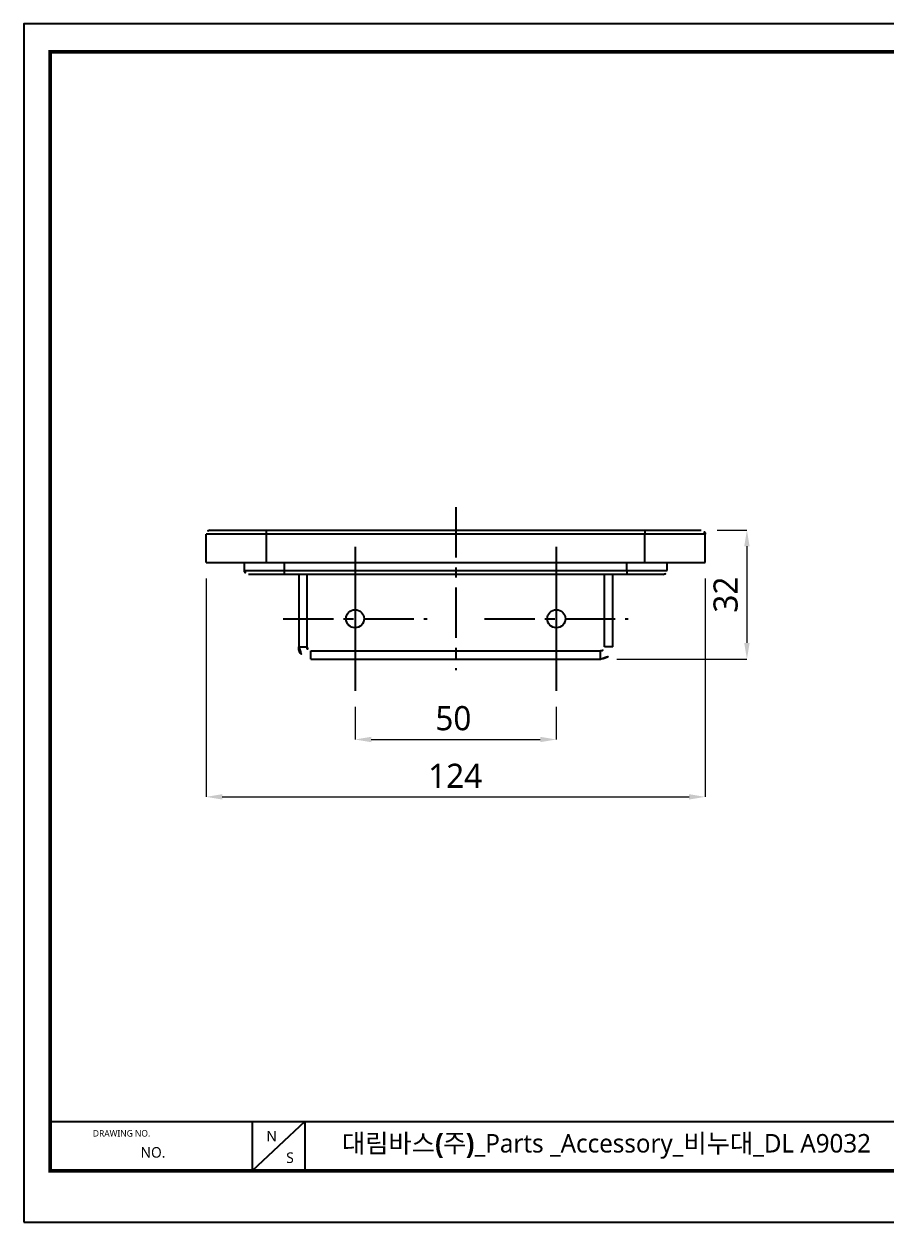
# Model space of a CAD drawing. Extents: x 16296660632 to 16296677436, y -37409619871 to -37409617652.
# Drawn here: x 16296677029.5 to 16296677243.7, y -37409617949.3 to -37409617651.7 of the extents above; entities that cross this region are included whole.
import ezdxf

# ---------------------------------------------------------------- set-up
doc = ezdxf.new("R2010")
doc.units = 0
doc.header["$LTSCALE"] = 10
doc.header["$MEASUREMENT"] = 0
doc.header["$PDMODE"] = 3
doc.header["$PDSIZE"] = -10
doc.linetypes.add('CENTER', pattern=[2, 1.25, -0.25, 0.25, -0.25])
doc.layers.get('0').update_dxf_attribs({"linetype": 'CONTINUOUS'})
doc.layers.get('DEFPOINTS').update_dxf_attribs({"linetype": 'CONTINUOUS'})
doc.styles.add('Daelim Dimension', font='')
doc.styles.get('Daelim Dimension').set_extended_font_data('NanumGothic')
doc.dimstyles.new('DEFAULT', dxfattribs={"dimscale": 2, "dimtxt": 2, "dimasz": 2, "dimexe": 0, "dimexo": 2, "dimgap": 1, "dimtad": 1, "dimdec": 1, "dimzin": 9, "dimdsep": 46, "dimtxsty": 'Daelim Dimension', "dimcen": 0.5, "dimclrd": 252, "dimclre": 252, "dimclrt": 3, "dimadec": 1, "dimazin": 0, "dimtfac": 1, "dimtdec": 1, "dimtix": 1, "dimtmove": 0, "dimatfit": 3, "dimfxl": 1, "dimtolj": 1, "dimtzin": 1, "dimlwd": 9, "dimlwe": 9, "dimarcsym": 0})

# ---------------------------------------------------------------- blocks, each defined once
blk = doc.blocks.new('*D0')
at = {"color": 5, "lineweight": 9, "transparency": 16777216}
for p, q in [((16296677111.79562, -37409617821.33984), (16296677111.79562, -37409617829.45266)), ((16296677161.79562, -37409617821.33984), (16296677161.79562, -37409617829.45266)), ((16296677115.79562, -37409617829.45266), (16296677157.79562, -37409617829.45266))]:
    blk.add_line(p, q, dxfattribs=at)
at = {"color": 5, "transparency": 16777216}
for points in [[(16296677115.79562, -37409617828.786), (16296677115.79562, -37409617830.11932), (16296677111.79562, -37409617829.45266)], [(16296677157.79562, -37409617828.786), (16296677157.79562, -37409617830.11932), (16296677161.79562, -37409617829.45266)]]:
    blk.add_solid(points, dxfattribs=at)
at = {"layer": 'DEFPOINTS', "color": 0, "transparency": 16777216}
for p in [(16296677111.79562, -37409617817.33984), (16296677161.79562, -37409617817.33984), (16296677161.79562, -37409617829.45266)]:
    blk.add_point(p, dxfattribs=at)
at = {"color": 7, "transparency": 16777216, "insert": (16296677136.21839, -37409617824.19515), "char_height": 6, "attachment_point": 5, "style": 'Daelim Dimension'}
blk.add_mtext('\\A1;50', dxfattribs=at)
blk = doc.blocks.new('*D1')
at = {"color": 5, "lineweight": 9, "transparency": 16777216}
for p, q in [((16296677201.79562, -37409617777.45924), (16296677209.1444, -37409617777.45924)), ((16296677209.1444, -37409617781.45924), (16296677209.1444, -37409617805.45924)), ((16296677176.79562, -37409617809.45924), (16296677209.1444, -37409617809.45924))]:
    blk.add_line(p, q, dxfattribs=at)
at = {"color": 5, "transparency": 16777216}
for points in [[(16296677208.47774, -37409617781.45924), (16296677209.81107, -37409617781.45924), (16296677209.1444, -37409617777.45924)], [(16296677208.47774, -37409617805.45924), (16296677209.81107, -37409617805.45924), (16296677209.1444, -37409617809.45924)]]:
    blk.add_solid(points, dxfattribs=at)
at = {"layer": 'DEFPOINTS', "color": 0, "transparency": 16777216}
for p in [(16296677197.79562, -37409617777.45924), (16296677172.79562, -37409617809.45924), (16296677209.1444, -37409617809.45924)]:
    blk.add_point(p, dxfattribs=at)
at = {"color": 7, "transparency": 16777216, "insert": (16296677203.87402, -37409617793.45924), "char_height": 6, "attachment_point": 5, "rotation": 90, "style": 'Daelim Dimension'}
blk.add_mtext('\\A1;32', dxfattribs=at)
blk = doc.blocks.new('*D5')
at = {"color": 5, "lineweight": 9, "transparency": 16777216}
for p, q in [((16296677074.79562, -37409617789.45924), (16296677074.79562, -37409617843.70306)), ((16296677198.79562, -37409617789.45924), (16296677198.79562, -37409617843.70306)), ((16296677078.79562, -37409617843.70306), (16296677194.79562, -37409617843.70306))]:
    blk.add_line(p, q, dxfattribs=at)
at = {"color": 5, "transparency": 16777216}
for points in [[(16296677078.79562, -37409617843.0364), (16296677078.79562, -37409617844.36973), (16296677074.79562, -37409617843.70306)], [(16296677194.79562, -37409617843.0364), (16296677194.79562, -37409617844.36973), (16296677198.79562, -37409617843.70306)]]:
    blk.add_solid(points, dxfattribs=at)
at = {"layer": 'DEFPOINTS', "color": 0, "transparency": 16777216}
for p in [(16296677074.79562, -37409617785.45924), (16296677198.79562, -37409617785.45924), (16296677198.79562, -37409617843.70306)]:
    blk.add_point(p, dxfattribs=at)
at = {"color": 7, "transparency": 16777216, "insert": (16296677136.66402, -37409617838.46701), "char_height": 6, "attachment_point": 5, "style": 'Daelim Dimension'}
blk.add_mtext('\\A1;124', dxfattribs=at)

msp = doc.modelspace()

# ---------------------------------------------------------------- linework, layer by layer
at = {"color": 1, "linetype": 'CENTER'}
for p, q in [((16296677136.79562, -37409617771.711617), (16296677136.79562, -37409617812.189934)), ((16296677111.79562, -37409617781.578621), (16296677111.79562, -37409617817.339844)), ((16296677161.79562, -37409617781.578621), (16296677161.79562, -37409617817.339844)), ((16296677093.91501, -37409617799.459244), (16296677129.676229, -37409617799.459244)), ((16296677143.91501, -37409617799.459244), (16296677179.676229, -37409617799.459244))]:
    msp.add_line(p, q, dxfattribs=at)
for p, q in [((16296677074.79562, -37409617785.459244), (16296677074.79562, -37409617778.459244)), ((16296677075.79562, -37409617777.459244), (16296677089.79562, -37409617777.459244)), ((16296677089.79562, -37409617777.459244), (16296677183.79562, -37409617777.459244)), ((16296677183.79562, -37409617777.459244), (16296677197.79562, -37409617777.459244)), ((16296677198.79562, -37409617785.459244), (16296677198.79562, -37409617778.459244)), ((16296677074.79562, -37409617785.459244), (16296677089.79562, -37409617785.459244)), ((16296677084.29562, -37409617787.459244), (16296677084.29562, -37409617785.459244)), ((16296677089.79562, -37409617785.459244), (16296677183.79562, -37409617785.459244)), ((16296677183.79562, -37409617785.459244), (16296677198.79562, -37409617785.459244)), ((16296677189.29562, -37409617787.459244), (16296677189.29562, -37409617785.459244)), ((16296677094.29562, -37409617788.459244), (16296677085.29562, -37409617788.459244)), ((16296677179.29562, -37409617788.459244), (16296677094.29562, -37409617788.459244)), ((16296677097.79562, -37409617788.459244), (16296677097.79562, -37409617806.459244)), ((16296677175.79562, -37409617806.459244), (16296677175.79562, -37409617788.459244)), ((16296677188.29562, -37409617788.459244), (16296677179.29562, -37409617788.459244)), ((16296677100.79562, -37409617809.459244), (16296677172.79562, -37409617809.459244))]:
    msp.add_line(p, q)
at = {"color": 2}
for p, q in [((16296677089.79562, -37409617778.459244), (16296677074.79562, -37409617778.459244)), ((16296677089.79562, -37409617778.459244), (16296677089.79562, -37409617777.459244)), ((16296677089.79562, -37409617785.459244), (16296677089.79562, -37409617778.459244)), ((16296677183.79562, -37409617778.459244), (16296677089.79562, -37409617778.459244)), ((16296677183.79562, -37409617777.459244), (16296677183.79562, -37409617778.459244)), ((16296677198.79562, -37409617778.459244), (16296677183.79562, -37409617778.459244)), ((16296677183.79562, -37409617785.459244), (16296677183.79562, -37409617778.459244)), ((16296677084.29562, -37409617787.459244), (16296677094.29562, -37409617787.459244)), ((16296677094.29562, -37409617787.459244), (16296677094.29562, -37409617785.459244)), ((16296677094.29562, -37409617788.459244), (16296677094.29562, -37409617787.459244)), ((16296677094.29562, -37409617787.459244), (16296677179.29562, -37409617787.459244)), ((16296677179.29562, -37409617787.459244), (16296677179.29562, -37409617785.459244)), ((16296677179.29562, -37409617787.459244), (16296677179.29562, -37409617788.459244)), ((16296677179.29562, -37409617787.459244), (16296677189.29562, -37409617787.459244)), ((16296677099.79562, -37409617788.459244), (16296677099.79562, -37409617806.459244)), ((16296677173.79562, -37409617806.459244), (16296677173.79562, -37409617788.459244)), ((16296677097.79562, -37409617806.459244), (16296677099.79562, -37409617806.459244)), ((16296677100.79562, -37409617809.459244), (16296677100.79562, -37409617807.459244)), ((16296677100.79562, -37409617807.459244), (16296677172.79562, -37409617807.459244)), ((16296677172.79562, -37409617809.459244), (16296677172.79562, -37409617807.459244)), ((16296677175.79562, -37409617806.459244), (16296677173.79562, -37409617806.459244))]:
    msp.add_line(p, q, dxfattribs=at)
at = {"color": 5}
msp.add_line((16296677036.06809, -37409617924.391197), (16296677363.16095, -37409617924.391197), dxfattribs=at)
at = {"color": 5, "ltscale": 40}
for p, q in [((16296677086.206921, -37409617924.391197), (16296677086.206921, -37409617936.63179)), ((16296677086.206921, -37409617924.391197), (16296677086.206921, -37409617936.63179)), ((16296677099.3074, -37409617924.391197), (16296677086.206921, -37409617936.63179)), ((16296677099.3074, -37409617924.391197), (16296677086.206921, -37409617936.63179)), ((16296677099.3074, -37409617924.391197), (16296677099.3074, -37409617936.63179)), ((16296677099.3074, -37409617924.391197), (16296677099.3074, -37409617936.63179))]:
    msp.add_line(p, q, dxfattribs=at)
at = {"ltscale": 0.5}
msp.add_lwpolyline([(16296677029.53594, -37409617949.330544), (16296677435.759939, -37409617949.330544), (16296677435.759939, -37409617651.682541), (16296677029.53594, -37409617651.682541)], close=True, dxfattribs=at)
at = {"color": 5, "linetype": 'ByBlock', "lineweight": 200, "const_width": 0.936}
msp.add_lwpolyline([(16296677036.06809, -37409617936.585518), (16296677429.188089, -37409617936.585518), (16296677429.188089, -37409617658.593513), (16296677036.06809, -37409617658.593513)], close=True, dxfattribs=at)
for centre in [(16296677111.79562, -37409617799.459244), (16296677161.79562, -37409617799.459244)]:
    msp.add_circle(centre, 2.25)
for centre, radius, start, end in [((16296677075.79562, -37409617778.459244), 1, 90, 180), ((16296677197.79562, -37409617778.459244), 1, 0, 90), ((16296677085.29562, -37409617787.459244), 1, 180, 270), ((16296677188.29562, -37409617787.459244), 1, 270, 0), ((16296677100.79562, -37409617806.459244), 3, 180, 270), ((16296677172.79562, -37409617806.459244), 3, 270, 0)]:
    msp.add_arc(centre, radius, start, end)
at = {"color": 2}
for centre, start, end in [((16296677100.79562, -37409617806.459244), 180, 270), ((16296677172.79562, -37409617806.459244), 270, 0)]:
    msp.add_arc(centre, 1, start, end, dxfattribs=at)

# ---------------------------------------------------------------- texts
at = {"color": 5, "ltscale": 40, "style": 'Daelim Dimension'}
msp.add_text('DRAWING NO.', height=1.60306303, dxfattribs=at).set_placement((16296677046.65918, -37409617928.094437))
at = {"attachment_point": 1, "style": 'Daelim Dimension'}
for s, insert, char_height, width in [('N', (16296677089.770081, -37409617926.686096), 2.623373, 3.66120179), ('NO.', (16296677058.4967, -37409617930.716316), 2.6233731, 16.4573415), ('S', (16296677094.69268, -37409617932.033203), 2.623373, 3.66120179)]:
    msp.add_mtext(s, dxfattribs=dict(at, insert=insert, char_height=char_height, width=width))
at = {"color": 2, "insert": (16296677108.53948, -37409617927.462631), "char_height": 4.599504, "width": 218.42304285, "attachment_point": 1, "style": 'Daelim Dimension'}
msp.add_mtext('{\\fPretendard Variable SemiBold|b0|i0|c129|p2;대림바스(주)}_Parts _Accessory_{\\fGulim|b0|i0|c129|p50;비누대}_DL A9032', dxfattribs=at)

# ---------------------------------------------------------------- dimensions: what is measured, and where the dimension line sits
at = {"color": 5}
dim = msp.add_linear_dim(base=(16296677209.1444, -37409617809.459244), p1=(16296677197.79562, -37409617777.459244), p2=(16296677172.79562, -37409617809.459244), angle=90, dimstyle='DEFAULT', override={"dimtxt": 3, "dimclrd": 5, "dimclre": 5, "dimclrt": 7}, dxfattribs=at)
dim.commit()
dim.dimension.update_dxf_attribs({"geometry": '*D1', "text_midpoint": (16296677203.87402, -37409617793.459244)})
for base, p1, p2, picture, middle in [((16296677198.79562, -37409617843.703056), (16296677074.79562, -37409617785.459244), (16296677198.79562, -37409617785.459244), '*D5', (16296677136.664021, -37409617843.703056)), ((16296677161.79562, -37409617829.45266), (16296677111.79562, -37409617817.339844), (16296677161.79562, -37409617817.339844), '*D0', (16296677136.21839, -37409617829.45266))]:
    dim = msp.add_linear_dim(base=base, p1=p1, p2=p2, dimstyle='DEFAULT', override={"dimtxt": 3, "dimclrd": 5, "dimclre": 5, "dimclrt": 7}, dxfattribs=at)
    dim.commit()
    dim.dimension.update_dxf_attribs({"geometry": picture, "text_midpoint": middle, "dimtype": 160})

doc.saveas('drawing.dxf')
